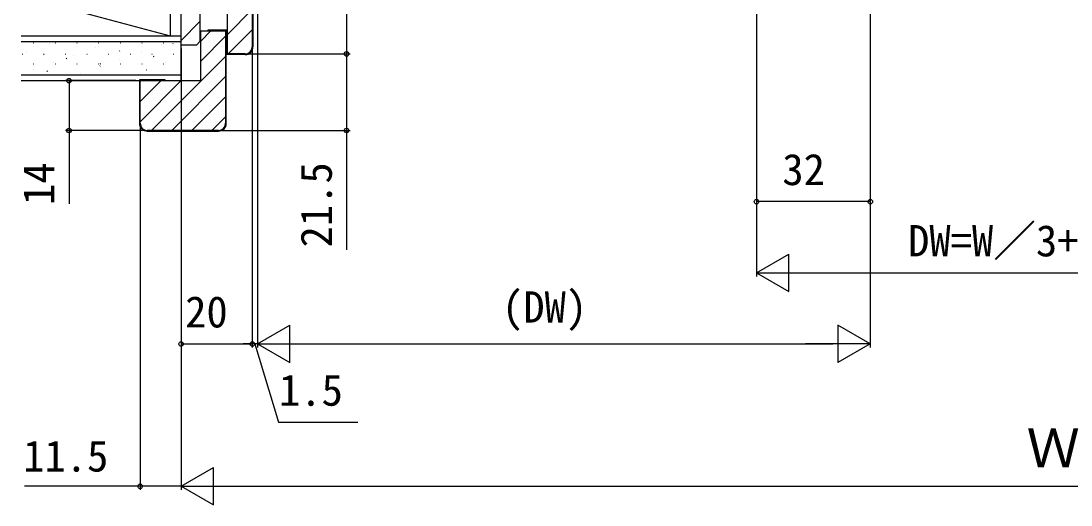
# Model space of a CAD drawing. Units: millimetres, scale not verified. Extents: x -525 to 525, y -783 to 779.
# Drawn here: x -120 to 175.1, y 97.5 to 233.5 of the extents above; entities that cross this region are included whole.
import ezdxf
from ezdxf.enums import TextEntityAlignment as Align

# ---------------------------------------------------------------- set-up
doc = ezdxf.new("R2010")
doc.units = ezdxf.units.MM
doc.header["$LTSCALE"] = 4
for name, color, linetype in [('0-3_YKK_11', 7, 'Continuous'), ('0-8_YKK_D', 6, 'Continuous'), ('0-A_YSS_K', 3, 'Continuous'), ('0-B_YSS_KE', 3, 'Continuous')]:
    doc.layers.add(name, color=color, linetype=linetype)
doc.styles.add('ＭＳ ゴシック', font='')
doc.styles.get('ＭＳ ゴシック').set_extended_font_data('MS Gothic')

msp = doc.modelspace()

# ---------------------------------------------------------------- linework, layer by layer
at = {"layer": '0-3_YKK_11'}
msp.add_line((-55, 328.784), (-55, 226.284), dxfattribs=at)
for points in [[(-57, 224.284), (-62, 224.284), (-62, 231.284), (-62, 236.284), (-69.7, 236.284), (-69.7, 227.784), (-70.7, 226.784), (-75, 226.784), (-75, 328.784), (-62, 328.784), (-55, 328.784)], [(-61.8, 328.784), (-61.8, 328.984), (-54.8, 328.984), (-54.8, 226.284)], [(-57, 224.084), (-62.2, 224.084), (-62.2, 231.084), (-62, 231.084)]]:
    msp.add_lwpolyline(points, dxfattribs=at)
for radius in [2.2, 2]:
    msp.add_arc((-57, 226.284), radius, 270.00001, 359.99999, dxfattribs=at)
at = {"layer": '0-8_YKK_D'}
for p, q in [((-28.5, 328.784), (-28.5, 224.284)), ((-53.5, 286.784), (-53.5, 141.784)), ((-53.5, 286.784), (-53.5, 141.784)), ((86.7, 286.785), (86.7, 181.784)), ((86.7, 286.784), (86.7, 161.784)), ((118.7, 286.784), (118.7, 141.784)), ((118.7, 286.784), (118.7, 181.784)), ((-75, 225.784), (-75, 101.784)), ((-56, 224.284), (-27.5, 224.284)), ((-56, 224.284), (-27.5, 224.284)), ((-55, 225.284), (-55, 141.784)), ((-55, 225.284), (-55, 141.784)), ((-87.7, 216.785), (-107.5, 216.785)), ((-86.5, 203.785), (-86.5, 101.784)), ((-85.5, 202.785), (-107.5, 202.785)), ((-63.5, 202.785), (-27.5, 202.785)), ((-75, 200.585), (-75, 101.784)), ((-75, 200.585), (-75, 141.784)), ((118.7, 182.784), (86.7, 182.784)), ((86.7, 162.784), (95.793, 168.034)), ((95.793, 157.534), (95.793, 168.034)), ((86.7, 162.784), (95.793, 157.534)), ((86.7, 162.784), (104.887, 162.784)), ((97.2, 162.784), (251.35, 162.784)), ((-53.5, 142.784), (-44.407, 148.034)), ((-44.407, 137.534), (-44.407, 148.034)), ((118.7, 142.784), (109.607, 148.034)), ((109.607, 148.034), (109.607, 137.534)), ((-75, 142.784), (-55, 142.784)), ((-55, 142.784), (-57.55, 142.784)), ((-53.5, 142.784), (-55, 142.784)), ((-53.5, 142.784), (-55, 142.784)), ((-53.5, 142.784), (-50.95, 142.784)), ((-53.5, 142.784), (-44.407, 137.534)), ((-53.5, 142.784), (-35.313, 142.784)), ((-43, 142.784), (108.2, 142.784)), ((118.7, 142.784), (100.513, 142.784)), ((118.7, 142.784), (109.607, 137.534)), ((-75, 102.784), (-65.907, 108.034)), ((-65.907, 97.534), (-65.907, 108.034)), ((-75, 102.784), (-65.907, 97.534)), ((-75, 102.784), (-56.813, 102.784)), ((-64.5, 102.784), (411, 102.784))]:
    msp.add_line(p, q, dxfattribs=at)
for points in [[(-28.5, 224.284), (-28.5, 202.785), (-28.5, 169.28)], [(-106.5, 216.785), (-106.5, 202.785), (-106.5, 182.167)], [(-54.25, 142.784), (-47.65, 120.784), (-25.377, 120.784)], [(-75, 102.784), (-86.5, 102.784), (-119.05, 102.784)]]:
    msp.add_lwpolyline(points, dxfattribs=at)
for centre in [(-28.5, 224.284), (-28.5, 224.284), (-106.5, 216.785), (-106.5, 202.785), (-28.5, 202.785), (86.7, 182.784), (118.7, 182.784), (-75, 142.784), (-55, 142.784), (-55, 142.784), (-86.5, 102.784)]:
    msp.add_circle(centre, 0.637, dxfattribs=at)
at = {"layer": '0-A_YSS_K'}
for p, q in [((-75, 216.785), (-75, 341.784)), ((-78, 229.285), (-78, 253.284)), ((-78, 229.285), (-120, 240.539)), ((-62, 229.745), (-55, 236.745)), ((-75, 228.058), (-69.7, 233.358)), ((-69.5, 227.902), (-66.617, 230.785)), ((-61.804, 224.284), (-55, 231.088)), ((-75, 229.285), (-120, 229.285)), ((-120, 227.785), (-75, 227.785)), ((-116.484, 227.435), (-116.384, 227.435)), ((-110.404, 227.435), (-110.304, 227.435)), ((-104.324, 227.435), (-104.224, 227.435)), ((-98.244, 227.435), (-98.144, 227.435)), ((-92.164, 227.435), (-92.064, 227.435)), ((-86.084, 227.435), (-85.984, 227.435)), ((-80.004, 227.435), (-79.904, 227.435)), ((-69.5, 222.245), (-62.5, 229.245)), ((-118.349, 224.978), (-118.33, 224.984)), ((-112.108, 227.187), (-112.09, 227.194)), ((-99.09, 226.116), (-99.071, 226.122)), ((-92.343, 225.034), (-92.177, 225.144)), ((-86.071, 225.044), (-86.053, 225.05)), ((-80.491, 227.02), (-80.472, 227.027)), ((-77.359, 227.116), (-77.193, 227.226)), ((-119.714, 224.205), (-119.614, 224.205)), ((-116.484, 221.455), (-116.384, 221.455)), ((-113.634, 224.205), (-113.534, 224.205)), ((-110.816, 221.963), (-110.798, 221.97)), ((-110.404, 221.455), (-110.304, 221.455)), ((-107.554, 224.205), (-107.454, 224.205)), ((-107.327, 222.952), (-107.16, 223.062)), ((-105.33, 223.906), (-105.311, 223.912)), ((-104.324, 221.455), (-104.224, 221.455)), ((-101.474, 224.205), (-101.374, 224.205)), ((-98.244, 221.455), (-98.144, 221.455)), ((-97.722, 221.474), (-97.555, 221.584)), ((-95.394, 224.205), (-95.294, 224.205)), ((-92.312, 222.834), (-92.293, 222.841)), ((-92.164, 221.455), (-92.064, 221.455)), ((-89.314, 224.205), (-89.214, 224.205)), ((-86.084, 221.455), (-85.984, 221.455)), ((-83.303, 202.785), (-62.5, 223.588)), ((-83.234, 224.205), (-83.134, 224.205)), ((-82.738, 223.556), (-82.571, 223.667)), ((-80.004, 221.455), (-79.904, 221.455)), ((-79.293, 221.762), (-79.274, 221.769)), ((-77.154, 224.205), (-77.054, 224.205)), ((-116.397, 219.987), (-116.378, 219.994)), ((-112.706, 219.392), (-112.539, 219.502)), ((-103.378, 218.915), (-103.36, 218.922)), ((-97.798, 220.891), (-97.779, 220.898)), ((-84.779, 219.819), (-84.761, 219.826)), ((-75, 218.285), (-120, 218.285)), ((-120, 216.785), (-75, 216.785)), ((-86.5, 216.558), (-86.274, 216.785)), ((-86.5, 210.902), (-80.617, 216.785)), ((-86.5, 205.245), (-74.96, 216.785)), ((-77.646, 202.785), (-62.5, 217.931)), ((-71.989, 202.785), (-62.5, 212.274)), ((-66.333, 202.785), (-62.5, 206.617))]:
    msp.add_line(p, q, dxfattribs=at)
at = {"layer": '0-B_YSS_KE'}
for p, q in [((-64.5, 202.785), (-84.5, 202.785)), ((-84.5, 202.585), (-64.5, 202.585))]:
    msp.add_line(p, q, dxfattribs=at)
for points in [[(-86.5, 204.785), (-86.5, 216.785), (-69.5, 216.785), (-69.5, 230.785)], [(-69.5, 230.785), (-62.5, 230.785), (-62.5, 204.785)], [(-62.3, 204.785), (-62.3, 230.985), (-67.5, 230.985), (-67.5, 230.785)], [(-79.5, 216.785), (-79.5, 216.985), (-86.7, 216.985), (-86.7, 204.785)]]:
    msp.add_lwpolyline(points, dxfattribs=at)
for centre, radius, start, end in [((-84.5, 204.785), 2.2, 180, 270), ((-84.5, 204.785), 2, 180, 270), ((-64.5, 204.785), 2, 270, 0), ((-64.5, 204.785), 2.2, 270, 0)]:
    msp.add_arc(centre, radius, start, end, dxfattribs=at)

# ---------------------------------------------------------------- texts
at = {"layer": '0-8_YKK_D', "style": 'ＭＳ ゴシック'}
for s, height, p in [('32', 8.798, (93.973, 184.784)), ('DW=W／3+8', 8.798, (129.309, 164.761)), ('(DW)', 8.798, (15.18, 146.147)), ('20', 8.798, (-73.864, 144.784)), ('1.5', 8.798, (-47.491, 122.784)), ('Ｗ', 11, (162.597, 104.784)), ('11.5', 8.798, (-119.391, 104.284))]:
    msp.add_text(s, height=height, dxfattribs=at).set_placement(p, align=Align.BOTTOM_LEFT)
for s, p in [('14', (-108, 181.826)), ('21.5', (-30, 169.894))]:
    msp.add_text(s, height=8.798, rotation=90, dxfattribs=at).set_placement(p, align=Align.BOTTOM_LEFT)

doc.saveas('drawing.dxf')
